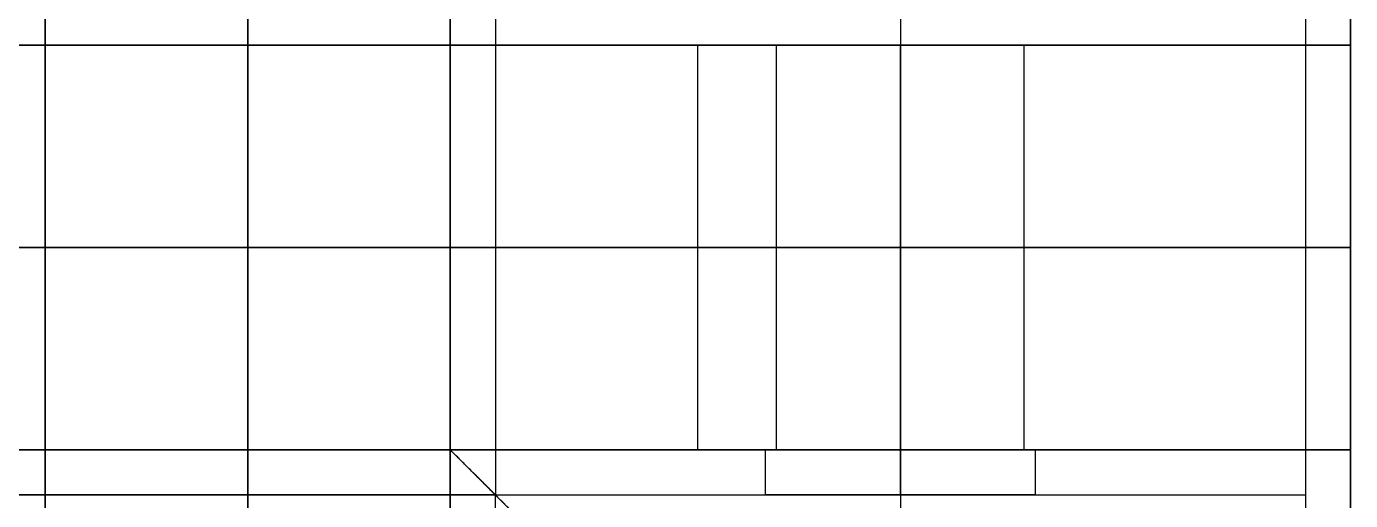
# Model space of a CAD drawing. Header units: millimetres. Extents: x -6529 to 809, y -8611 to 207.
# Drawn here: x 750.2 to 809, y -4973.5 to -4952.4 of the extents above; entities that cross this region are included whole.
import ezdxf

# ---------------------------------------------------------------- set-up
doc = ezdxf.new("R2010")
doc.units = ezdxf.units.MM
doc.header["$MEASUREMENT"] = 0
doc.layers.add('platen', color=7, linetype='Continuous', true_color=0x007f00)
doc.layers.add('staal', color=5, linetype='Continuous', true_color=0x0000ff)

# ---------------------------------------------------------------- blocks, each defined once
blk = doc.blocks.new('top plaat')
at = {"layer": 'platen'}
for points in [[(1316, -1236), (1316, -927), (1316, -618), (1316, -309), (1316, 0)], [(1316, -1236, 18), (1316, -927, 18), (1316, -618, 18), (1316, -309, 18), (1316, 0, 18)], [(1316, -1236, 9), (1316, -927, 9), (1316, -618, 9), (1316, -309, 9), (1316, 0, 9)]]:
    blk.add_open_spline(points, degree=2, knots=[7292.2246, 7292.2246, 7292.2246, 7911.517745, 7911.517745, 8530.810891, 8530.810891, 8530.810891], dxfattribs=at)
for points in [[(1276, -1276), (1276, -1256), (1276, -1236)], [(1276, -1236), (1276, -1236, 9), (1276, -1236, 18)], [(1276, -1276, 18), (1276, -1256, 18), (1276, -1236, 18)], [(1276, -1236), (1296, -1236), (1316, -1236)], [(1276, -1236, 18), (1296, -1236, 18), (1316, -1236, 18)], [(1276, -1276, 9), (1276, -1256, 9), (1276, -1236, 9)], [(1276, -1236, 9), (1296, -1236, 9), (1316, -1236, 9)], [(1296, -1236), (1296, -1236, 9), (1296, -1236, 18)], [(1316, -1236), (1316, -1236, 9), (1316, -1236, 18)]]:
    blk.add_open_spline(points, degree=2, dxfattribs=at)
blk = doc.blocks.new('plaat base')
at = {"layer": 'platen'}
for p, q in [((20, -32), (20, -32, 18)), ((14.5, -37.5), (14.5, -37.5, 18)), ((25.5, -37.5), (25.5, -37.5, 18)), ((20, -43), (20, -43, 18)), ((20, -107), (20, -107, 18)), ((14.5, -112.5), (14.5, -112.5, 18)), ((25.5, -112.5), (25.5, -112.5, 18)), ((20, -118), (20, -118, 18)), ((20, -182), (20, -182, 18)), ((14.5, -187.5), (14.5, -187.5, 18)), ((25.5, -187.5), (25.5, -187.5, 18)), ((20, -193), (20, -193, 18)), ((20, -257), (20, -257, 18)), ((14.5, -262.5), (14.5, -262.5, 18)), ((25.5, -262.5), (25.5, -262.5, 18)), ((20, -268), (20, -268, 18)), ((58, -600), (1258, -600)), ((58, -600, 18), (1258, -600, 18)), ((20, -632), (20, -632, 18)), ((14.5, -637.5), (14.5, -637.5, 18)), ((25.5, -637.5), (25.5, -637.5, 18)), ((20, -643), (20, -643, 18)), ((20, -707), (20, -707, 18)), ((14.5, -712.5), (14.5, -712.5, 18)), ((25.5, -712.5), (25.5, -712.5, 18)), ((20, -718), (20, -718, 18)), ((20, -782), (20, -782, 18)), ((14.5, -787.5), (14.5, -787.5, 18)), ((25.5, -787.5), (25.5, -787.5, 18)), ((20, -793), (20, -793, 18)), ((20, -857), (20, -857, 18)), ((14.5, -862.5), (14.5, -862.5, 18)), ((25.5, -862.5), (25.5, -862.5, 18)), ((20, -868), (20, -868, 18))]:
    blk.add_line(p, q, dxfattribs=at)
for points in [[(1258, 58), (1108, 58), (958, 58)], [(1258, 58, 18), (1108, 58, 18), (958, 58, 18)], [(1258, 58, 9), (1108, 58, 9), (958, 58, 9)], [(1258, -300), (1258, -121), (1258, 58)], [(1258, 58), (1258, 58, 9), (1258, 58, 18)], [(1258, -300, 18), (1258, -121, 18), (1258, 58, 18)], [(1258, -300, 9), (1258, -121, 9), (1258, 58, 9)], [(358, 0), (179, 0), (0, 0)], [(0, 0), (0, 0, 9), (0, 0, 18)], [(358, 0, 18), (179, 0, 18), (0, 0, 18)], [(0, 0), (0, -150), (0, -300)], [(0, 0, 18), (0, -150, 18), (0, -300, 18)], [(358, 0, 9), (179, 0, 9), (0, 0, 9)], [(0, 0, 9), (0, -150, 9), (0, -300, 9)], [(1258, -121), (1258, -121, 9), (1258, -121, 18)], [(0, -150), (0, -150, 9), (0, -150, 18)], [(0, -300), (0, -300, 9), (0, -300, 18)], [(0, -300), (29, -300), (58, -300)], [(0, -300, 18), (29, -300, 18), (58, -300, 18)], [(0, -300, 9), (29, -300, 9), (58, -300, 9)], [(29, -300), (29, -300, 9), (29, -300, 18)], [(58, -300), (58, -300, 9), (58, -300, 18)], [(58, -300), (58, -450), (58, -600)], [(58, -300, 18), (58, -450, 18), (58, -600, 18)], [(58, -300, 9), (58, -450, 9), (58, -600, 9)], [(1316, -300), (1287, -300), (1258, -300)], [(1258, -300), (1258, -300, 9), (1258, -300, 18)], [(1316, -300, 18), (1287, -300, 18), (1258, -300, 18)], [(1316, -300, 9), (1287, -300, 9), (1258, -300, 9)], [(58, -450), (58, -450, 9), (58, -450, 18)], [(58, -600), (29, -600), (0, -600)], [(0, -600), (0, -600, 9), (0, -600, 18)], [(58, -600, 18), (29, -600, 18), (0, -600, 18)], [(0, -600), (0, -750), (0, -900)], [(0, -600, 18), (0, -750, 18), (0, -900, 18)], [(58, -600, 9), (29, -600, 9), (0, -600, 9)], [(0, -600, 9), (0, -750, 9), (0, -900, 9)], [(29, -600), (29, -600, 9), (29, -600, 18)], [(58, -600), (58, -600, 9), (58, -600, 18)], [(1258, -900), (1258, -750), (1258, -600)], [(1258, -600), (1258, -600, 9), (1258, -600, 18)], [(1258, -900, 18), (1258, -750, 18), (1258, -600, 18)], [(1258, -600), (1287, -600), (1316, -600)], [(1258, -600, 18), (1287, -600, 18), (1316, -600, 18)], [(1258, -900, 9), (1258, -750, 9), (1258, -600, 9)], [(1258, -600, 9), (1287, -600, 9), (1316, -600, 9)], [(0, -750), (0, -750, 9), (0, -750, 18)], [(1258, -750), (1258, -750, 9), (1258, -750, 18)], [(0, -900), (0, -900, 9), (0, -900, 18)], [(0, -900), (29, -900), (58, -900)], [(0, -900, 18), (29, -900, 18), (58, -900, 18)], [(0, -900, 9), (29, -900, 9), (58, -900, 9)], [(29, -900), (29, -900, 9), (29, -900, 18)], [(58, -900), (58, -900, 9), (58, -900, 18)], [(58, -900), (58, -1079), (58, -1258)], [(58, -900, 18), (58, -1079, 18), (58, -1258, 18)], [(58, -900, 9), (58, -1079, 9), (58, -1258, 9)], [(1316, -900), (1287, -900), (1258, -900)], [(1258, -900), (1258, -900, 9), (1258, -900, 18)], [(1316, -900, 18), (1287, -900, 18), (1258, -900, 18)], [(1316, -900, 9), (1287, -900, 9), (1258, -900, 9)], [(1316, -1200), (1316, -1050), (1316, -900)], [(1316, -1200, 18), (1316, -1050, 18), (1316, -900, 18)], [(1316, -1200, 9), (1316, -1050, 9), (1316, -900, 9)], [(58, -1079), (58, -1079, 9), (58, -1079, 18)], [(958, -1200), (1137, -1200), (1316, -1200)], [(958, -1200, 18), (1137, -1200, 18), (1316, -1200, 18)], [(958, -1200, 9), (1137, -1200, 9), (1316, -1200, 9)], [(1316, -1200), (1316, -1200, 9), (1316, -1200, 18)], [(58, -1258), (58, -1258, 9), (58, -1258, 18)], [(58, -1258), (208, -1258), (358, -1258)], [(58, -1258, 18), (208, -1258, 18), (358, -1258, 18)], [(58, -1258, 9), (208, -1258, 9), (358, -1258, 9)]]:
    blk.add_open_spline(points, degree=2, dxfattribs=at)
for points in [[(25.5, -37.5), (25.5, -43), (20, -43), (14.5, -43), (14.5, -37.5), (14.5, -32), (20, -32), (25.5, -32), (25.5, -37.5)], [(25.5, -37.5, 18), (25.5, -43, 18), (20, -43, 18), (14.5, -43, 18), (14.5, -37.5, 18), (14.5, -32, 18), (20, -32, 18), (25.5, -32, 18), (25.5, -37.5, 18)], [(25.5, -112.5), (25.5, -118), (20, -118), (14.5, -118), (14.5, -112.5), (14.5, -107), (20, -107), (25.5, -107), (25.5, -112.5)], [(25.5, -112.5, 18), (25.5, -118, 18), (20, -118, 18), (14.5, -118, 18), (14.5, -112.5, 18), (14.5, -107, 18), (20, -107, 18), (25.5, -107, 18), (25.5, -112.5, 18)], [(25.5, -187.5), (25.5, -193), (20, -193), (14.5, -193), (14.5, -187.5), (14.5, -182), (20, -182), (25.5, -182), (25.5, -187.5)], [(25.5, -187.5, 18), (25.5, -193, 18), (20, -193, 18), (14.5, -193, 18), (14.5, -187.5, 18), (14.5, -182, 18), (20, -182, 18), (25.5, -182, 18), (25.5, -187.5, 18)], [(25.5, -262.5), (25.5, -268), (20, -268), (14.5, -268), (14.5, -262.5), (14.5, -257), (20, -257), (25.5, -257), (25.5, -262.5)], [(25.5, -262.5, 18), (25.5, -268, 18), (20, -268, 18), (14.5, -268, 18), (14.5, -262.5, 18), (14.5, -257, 18), (20, -257, 18), (25.5, -257, 18), (25.5, -262.5, 18)], [(25.5, -637.5), (25.5, -643), (20, -643), (14.5, -643), (14.5, -637.5), (14.5, -632), (20, -632), (25.5, -632), (25.5, -637.5)], [(25.5, -637.5, 18), (25.5, -643, 18), (20, -643, 18), (14.5, -643, 18), (14.5, -637.5, 18), (14.5, -632, 18), (20, -632, 18), (25.5, -632, 18), (25.5, -637.5, 18)], [(25.5, -712.5), (25.5, -718), (20, -718), (14.5, -718), (14.5, -712.5), (14.5, -707), (20, -707), (25.5, -707), (25.5, -712.5)], [(25.5, -712.5, 18), (25.5, -718, 18), (20, -718, 18), (14.5, -718, 18), (14.5, -712.5, 18), (14.5, -707, 18), (20, -707, 18), (25.5, -707, 18), (25.5, -712.5, 18)], [(25.5, -787.5), (25.5, -793), (20, -793), (14.5, -793), (14.5, -787.5), (14.5, -782), (20, -782), (25.5, -782), (25.5, -787.5)], [(25.5, -787.5, 18), (25.5, -793, 18), (20, -793, 18), (14.5, -793, 18), (14.5, -787.5, 18), (14.5, -782, 18), (20, -782, 18), (25.5, -782, 18), (25.5, -787.5, 18)], [(25.5, -862.5), (25.5, -868), (20, -868), (14.5, -868), (14.5, -862.5), (14.5, -857), (20, -857), (25.5, -857), (25.5, -862.5)], [(25.5, -862.5, 18), (25.5, -868, 18), (20, -868, 18), (14.5, -868, 18), (14.5, -862.5, 18), (14.5, -857, 18), (20, -857, 18), (25.5, -857, 18), (25.5, -862.5, 18)]]:
    blk.add_rational_spline(points, [1, 0.707106781187, 1, 0.707106781187, 1, 0.707106781187, 1, 0.707106781187, 1], degree=2, knots=[-31.415927, -31.415927, -31.415927, -23.561945, -23.561945, -15.707963, -15.707963, -7.853982, -7.853982, 0, 0, 0], dxfattribs=at)

msp = doc.modelspace()

# ---------------------------------------------------------------- linework, layer by layer
at = {"layer": 'staal'}
for p, q in [((809.026, -5011.207), (769.026, -4971.207)), ((769.026, -4971.207, 25), (771.026, -4973.207, 25)), ((809.026, -5011.207, 1276), (769.026, -4971.207, 1276)), ((769.026, -4971.207, 1301), (771.026, -4973.207, 1301)), ((809.026, -5011.207, 1276), (769.026, -4971.207, 1276)), ((769.026, -4971.207, 1301), (771.026, -4973.207, 1301)), ((783.026, -4973.207, 695.5), (783.026, -4971.207, 695.5)), ((783.026, -4973.207, 770.5), (783.026, -4971.207, 770.5)), ((783.026, -4973.207, 920.5), (783.026, -4971.207, 920.5)), ((783.026, -4973.207, 845.5), (783.026, -4971.207, 845.5)), ((783.026, -4973.207, 1070.5), (783.026, -4971.207, 1070.5)), ((783.026, -4973.207, 995.5), (783.026, -4971.207, 995.5)), ((783.026, -4973.207, 1220.5), (783.026, -4971.207, 1220.5)), ((783.026, -4973.207, 1145.5), (783.026, -4971.207, 1145.5)), ((783.026, -4973.207, 545.5), (783.026, -4971.207, 545.5)), ((783.026, -4973.207, 620.5), (783.026, -4971.207, 620.5)), ((783.026, -4973.207, 395.5), (783.026, -4971.207, 395.5)), ((783.026, -4973.207, 470.5), (783.026, -4971.207, 470.5)), ((783.026, -4973.207, 245.5), (783.026, -4971.207, 245.5)), ((783.026, -4973.207, 320.5), (783.026, -4971.207, 320.5)), ((783.026, -4973.207, 170.5), (783.026, -4971.207, 170.5)), ((783.026, -4973.207, 95.5), (783.026, -4971.207, 95.5)), ((789.026, -4973.207, 40), (789.026, -4971.207, 40)), ((789.026, -4973.207, 1276), (789.026, -4971.207, 1276)), ((789.026, -4973.207, 701.5), (789.026, -4971.207, 701.5)), ((789.026, -4973.207, 689.5), (789.026, -4971.207, 689.5)), ((789.026, -4973.207, 776.5), (789.026, -4971.207, 776.5)), ((789.026, -4973.207, 764.5), (789.026, -4971.207, 764.5)), ((789.026, -4973.207, 926.5), (789.026, -4971.207, 926.5)), ((789.026, -4973.207, 914.5), (789.026, -4971.207, 914.5)), ((789.026, -4973.207, 851.5), (789.026, -4971.207, 851.5)), ((789.026, -4973.207, 839.5), (789.026, -4971.207, 839.5)), ((789.026, -4973.207, 1076.5), (789.026, -4971.207, 1076.5)), ((789.026, -4973.207, 1064.5), (789.026, -4971.207, 1064.5)), ((789.026, -4973.207, 1001.5), (789.026, -4971.207, 1001.5)), ((789.026, -4973.207, 989.5), (789.026, -4971.207, 989.5)), ((789.026, -4973.207, 1226.5), (789.026, -4971.207, 1226.5)), ((789.026, -4973.207, 1214.5), (789.026, -4971.207, 1214.5)), ((789.026, -4973.207, 1151.5), (789.026, -4971.207, 1151.5)), ((789.026, -4973.207, 1139.5), (789.026, -4971.207, 1139.5)), ((789.026, -4973.207, 551.5), (789.026, -4971.207, 551.5)), ((789.026, -4973.207, 539.5), (789.026, -4971.207, 539.5)), ((789.026, -4973.207, 626.5), (789.026, -4971.207, 626.5)), ((789.026, -4973.207, 614.5), (789.026, -4971.207, 614.5)), ((789.026, -4973.207, 401.5), (789.026, -4971.207, 401.5)), ((789.026, -4973.207, 389.5), (789.026, -4971.207, 389.5)), ((789.026, -4973.207, 476.5), (789.026, -4971.207, 476.5)), ((789.026, -4973.207, 464.5), (789.026, -4971.207, 464.5)), ((789.026, -4973.207, 251.5), (789.026, -4971.207, 251.5)), ((789.026, -4973.207, 239.5), (789.026, -4971.207, 239.5)), ((789.026, -4973.207, 326.5), (789.026, -4971.207, 326.5)), ((789.026, -4973.207, 314.5), (789.026, -4971.207, 314.5)), ((789.026, -4973.207, 176.5), (789.026, -4971.207, 176.5)), ((789.026, -4973.207, 164.5), (789.026, -4971.207, 164.5)), ((789.026, -4973.207, 101.5), (789.026, -4971.207, 101.5)), ((789.026, -4973.207, 89.5), (789.026, -4971.207, 89.5)), ((795.026, -4973.207, 695.5), (795.026, -4971.207, 695.5)), ((795.026, -4973.207, 770.5), (795.026, -4971.207, 770.5)), ((795.026, -4973.207, 920.5), (795.026, -4971.207, 920.5)), ((795.026, -4973.207, 845.5), (795.026, -4971.207, 845.5)), ((795.026, -4973.207, 1070.5), (795.026, -4971.207, 1070.5)), ((795.026, -4973.207, 995.5), (795.026, -4971.207, 995.5)), ((795.026, -4973.207, 1220.5), (795.026, -4971.207, 1220.5)), ((795.026, -4973.207, 1145.5), (795.026, -4971.207, 1145.5)), ((795.026, -4973.207, 545.5), (795.026, -4971.207, 545.5)), ((795.026, -4973.207, 620.5), (795.026, -4971.207, 620.5)), ((795.026, -4973.207, 395.5), (795.026, -4971.207, 395.5)), ((795.026, -4973.207, 470.5), (795.026, -4971.207, 470.5)), ((795.026, -4973.207, 245.5), (795.026, -4971.207, 245.5)), ((795.026, -4973.207, 320.5), (795.026, -4971.207, 320.5)), ((795.026, -4973.207, 170.5), (795.026, -4971.207, 170.5)), ((795.026, -4973.207, 95.5), (795.026, -4971.207, 95.5))]:
    msp.add_line(p, q, dxfattribs=at)
for points in [[(-506.974, -3695.207), (809.026, -3695.207), (809.026, -5011.207), (-506.974, -5011.207)], [(-466.974, -3735.207), (769.026, -3735.207), (769.026, -4971.207), (-466.974, -4971.207)]]:
    msp.add_lwpolyline(points, close=True, dxfattribs=at)
for points in [[(809.026, -3695.207), (809.026, -4353.207), (809.026, -5011.207)], [(809.026, -3695.207, 40), (809.026, -4353.207, 40), (809.026, -5011.207, 40)], [(809.026, -3695.207, 1276), (809.026, -4353.207, 1276), (809.026, -5011.207, 1276)], [(809.026, -3695.207, 1316), (809.026, -4353.207, 1316), (809.026, -5011.207, 1316)], [(807.026, -3697.207, 38), (807.026, -4353.207, 38), (807.026, -5009.207, 38)], [(807.026, -3697.207, 2), (807.026, -4353.207, 2), (807.026, -5009.207, 2)], [(807.026, -3697.207, 1314), (807.026, -4353.207, 1314), (807.026, -5009.207, 1314)], [(807.026, -3697.207, 1278), (807.026, -4353.207, 1278), (807.026, -5009.207, 1278)], [(771.026, -3733.207, 38), (771.026, -4353.207, 38), (771.026, -4973.207, 38)], [(771.026, -3733.207, 2), (771.026, -4353.207, 2), (771.026, -4973.207, 2)], [(771.026, -3733.207, 1314), (771.026, -4353.207, 1314), (771.026, -4973.207, 1314)], [(771.026, -3733.207, 1278), (771.026, -4353.207, 1278), (771.026, -4973.207, 1278)], [(769.026, -3735.207), (769.026, -4353.207), (769.026, -4971.207)], [(769.026, -3735.207, 40), (769.026, -4353.207, 40), (769.026, -4971.207, 40)], [(769.026, -3735.207, 1276), (769.026, -4353.207, 1276), (769.026, -4971.207, 1276)], [(769.026, -3735.207, 1316), (769.026, -4353.207, 1316), (769.026, -4971.207, 1316)], [(789.026, -4920.707, 40), (789.026, -4955.957, 40), (789.026, -4991.207, 40)], [(789.026, -4920.707, 38), (789.026, -4955.957, 38), (789.026, -4991.207, 38)], [(789.026, -4920.707, 2), (789.026, -4955.957, 2), (789.026, -4991.207, 2)], [(789.026, -4920.707), (789.026, -4955.957), (789.026, -4991.207)], [(769.026, -4921.707, 20), (769.026, -4946.457, 20), (769.026, -4971.207, 20)], [(769.026, -4921.707, 1296), (769.026, -4946.457, 1296), (769.026, -4971.207, 1296)], [(771.026, -4921.707, 20), (771.026, -4947.457, 20), (771.026, -4973.207, 20)], [(771.026, -4921.707, 1296), (771.026, -4947.457, 1296), (771.026, -4973.207, 1296)], [(789.026, -4921.707, 1316), (789.026, -4956.457, 1316), (789.026, -4991.207, 1316)], [(789.026, -4921.707, 1314), (789.026, -4956.457, 1314), (789.026, -4991.207, 1314)], [(789.026, -4921.707, 1278), (789.026, -4956.457, 1278), (789.026, -4991.207, 1278)], [(789.026, -4921.707, 1276), (789.026, -4956.457, 1276), (789.026, -4991.207, 1276)], [(807.026, -4921.707, 20), (807.026, -4965.457, 20), (807.026, -5009.207, 20)], [(807.026, -4921.707, 1296), (807.026, -4965.457, 1296), (807.026, -5009.207, 1296)], [(809.026, -4921.707, 20), (809.026, -4966.457, 20), (809.026, -5011.207, 20)], [(809.026, -4921.707, 1296), (809.026, -4966.457, 1296), (809.026, -5011.207, 1296)], [(769.026, -4971.207), (151.026, -4971.207), (-466.974, -4971.207)], [(769.026, -4971.207, 40), (151.026, -4971.207, 40), (-466.974, -4971.207, 40)], [(-466.974, -4971.207, 1276), (151.026, -4971.207, 1276), (769.026, -4971.207, 1276)], [(-466.974, -4971.207, 1316), (151.026, -4971.207, 1316), (769.026, -4971.207, 1316)], [(769.026, -4971.207, 20), (744.276, -4971.207, 20), (719.526, -4971.207, 20)], [(719.526, -4971.207, 1296), (744.276, -4971.207, 1296), (769.026, -4971.207, 1296)], [(809.026, -5011.207), (789.026, -4991.207), (769.026, -4971.207)], [(769.026, -4971.207), (769.026, -4971.207, 20), (769.026, -4971.207, 40)], [(769.026, -4971.207, 40), (789.026, -4991.207, 40), (809.026, -5011.207, 40)], [(771.026, -4973.207, 25), (770.026, -4972.207, 25), (769.026, -4971.207, 25)], [(769.026, -4971.207), (769.026, -4971.207, 20), (769.026, -4971.207, 40)], [(809.026, -5011.207, 40), (789.026, -4991.207, 40), (769.026, -4971.207, 40)], [(809.026, -4971.207, 40), (789.026, -4971.207, 40), (769.026, -4971.207, 40)], [(769.026, -4971.207, 40), (769.026, -4971.207, 658), (769.026, -4971.207, 1276)], [(809.026, -4971.207, 1276), (789.026, -4971.207, 1276), (769.026, -4971.207, 1276)], [(769.026, -4971.207, 40), (769.026, -4991.207, 40), (769.026, -5011.207, 40)], [(769.026, -4971.207, 1276), (769.026, -4991.207, 1276), (769.026, -5011.207, 1276)], [(809.026, -4971.207, 658), (789.026, -4971.207, 658), (769.026, -4971.207, 658)], [(769.026, -4971.207, 658), (769.026, -4991.207, 658), (769.026, -5011.207, 658)], [(769.026, -4971.207, 1276), (769.026, -4971.207, 1296), (769.026, -4971.207, 1316)], [(809.026, -5011.207, 1316), (789.026, -4991.207, 1316), (769.026, -4971.207, 1316)], [(769.026, -4971.207, 1276), (769.026, -4971.207, 1296), (769.026, -4971.207, 1316)], [(809.026, -5011.207, 1316), (789.026, -4991.207, 1316), (769.026, -4971.207, 1316)], [(789.026, -4971.207, 40), (789.026, -4971.207, 64.75), (789.026, -4971.207, 89.5)], [(789.026, -4971.207, 101.5), (789.026, -4971.207, 133), (789.026, -4971.207, 164.5)], [(789.026, -4971.207, 176.5), (789.026, -4971.207, 208), (789.026, -4971.207, 239.5)], [(789.026, -4971.207, 251.5), (789.026, -4971.207, 283), (789.026, -4971.207, 314.5)], [(789.026, -4971.207, 326.5), (789.026, -4971.207, 358), (789.026, -4971.207, 389.5)], [(789.026, -4971.207, 401.5), (789.026, -4971.207, 433), (789.026, -4971.207, 464.5)], [(789.026, -4971.207, 476.5), (789.026, -4971.207, 508), (789.026, -4971.207, 539.5)], [(789.026, -4971.207, 551.5), (789.026, -4971.207, 583), (789.026, -4971.207, 614.5)], [(789.026, -4971.207, 626.5), (789.026, -4971.207, 658), (789.026, -4971.207, 689.5)], [(789.026, -4971.207, 701.5), (789.026, -4971.207, 733), (789.026, -4971.207, 764.5)], [(789.026, -4971.207, 776.5), (789.026, -4971.207, 808), (789.026, -4971.207, 839.5)], [(789.026, -4971.207, 851.5), (789.026, -4971.207, 883), (789.026, -4971.207, 914.5)], [(789.026, -4971.207, 926.5), (789.026, -4971.207, 958), (789.026, -4971.207, 989.5)], [(789.026, -4971.207, 1001.5), (789.026, -4971.207, 1033), (789.026, -4971.207, 1064.5)], [(789.026, -4971.207, 1076.5), (789.026, -4971.207, 1108), (789.026, -4971.207, 1139.5)], [(789.026, -4971.207, 1151.5), (789.026, -4971.207, 1183), (789.026, -4971.207, 1214.5)], [(789.026, -4971.207, 1226.5), (789.026, -4971.207, 1251.25), (789.026, -4971.207, 1276)], [(809.026, -5011.207, 40), (809.026, -4991.207, 40), (809.026, -4971.207, 40)], [(809.026, -4971.207, 40), (809.026, -4971.207, 658), (809.026, -4971.207, 1276)], [(809.026, -5011.207, 1276), (809.026, -4991.207, 1276), (809.026, -4971.207, 1276)], [(809.026, -5011.207, 658), (809.026, -4991.207, 658), (809.026, -4971.207, 658)], [(771.026, -4973.207, 38), (151.026, -4973.207, 38), (-468.974, -4973.207, 38)], [(771.026, -4973.207, 2), (151.026, -4973.207, 2), (-468.974, -4973.207, 2)], [(-468.974, -4973.207, 1314), (151.026, -4973.207, 1314), (771.026, -4973.207, 1314)], [(-468.974, -4973.207, 1278), (151.026, -4973.207, 1278), (771.026, -4973.207, 1278)], [(771.026, -4973.207, 20), (745.276, -4973.207, 20), (719.526, -4973.207, 20)], [(719.526, -4973.207, 1296), (745.276, -4973.207, 1296), (771.026, -4973.207, 1296)], [(807.026, -5009.207, 38), (789.026, -4991.207, 38), (771.026, -4973.207, 38)], [(771.026, -4973.207, 38), (771.026, -4973.207, 20), (771.026, -4973.207, 2)], [(771.026, -4973.207, 2), (789.026, -4991.207, 2), (807.026, -5009.207, 2)], [(771.026, -4973.207, 38), (789.026, -4991.207, 38), (807.026, -5009.207, 38)], [(771.026, -4973.207, 2), (771.026, -4973.207, 20), (771.026, -4973.207, 38)], [(807.026, -5009.207, 2), (789.026, -4991.207, 2), (771.026, -4973.207, 2)], [(771.026, -5009.207, 40), (771.026, -4991.207, 40), (771.026, -4973.207, 40)], [(771.026, -4973.207, 40), (771.026, -4973.207, 658), (771.026, -4973.207, 1276)], [(771.026, -5009.207, 1276), (771.026, -4991.207, 1276), (771.026, -4973.207, 1276)], [(771.026, -4973.207, 40), (789.026, -4973.207, 40), (807.026, -4973.207, 40)], [(771.026, -4973.207, 1276), (789.026, -4973.207, 1276), (807.026, -4973.207, 1276)], [(771.026, -5009.207, 658), (771.026, -4991.207, 658), (771.026, -4973.207, 658)], [(771.026, -4973.207, 658), (789.026, -4973.207, 658), (807.026, -4973.207, 658)], [(771.026, -4973.207, 1314), (789.026, -4991.207, 1314), (807.026, -5009.207, 1314)], [(771.026, -4973.207, 1278), (771.026, -4973.207, 1296), (771.026, -4973.207, 1314)], [(807.026, -5009.207, 1278), (789.026, -4991.207, 1278), (771.026, -4973.207, 1278)], [(771.026, -4973.207, 1314), (789.026, -4991.207, 1314), (807.026, -5009.207, 1314)], [(771.026, -4973.207, 1278), (771.026, -4973.207, 1296), (771.026, -4973.207, 1314)], [(807.026, -5009.207, 1278), (789.026, -4991.207, 1278), (771.026, -4973.207, 1278)], [(789.026, -4973.207, 40), (789.026, -4973.207, 64.75), (789.026, -4973.207, 89.5)], [(789.026, -4973.207, 101.5), (789.026, -4973.207, 133), (789.026, -4973.207, 164.5)], [(789.026, -4973.207, 176.5), (789.026, -4973.207, 208), (789.026, -4973.207, 239.5)], [(789.026, -4973.207, 251.5), (789.026, -4973.207, 283), (789.026, -4973.207, 314.5)], [(789.026, -4973.207, 326.5), (789.026, -4973.207, 358), (789.026, -4973.207, 389.5)], [(789.026, -4973.207, 401.5), (789.026, -4973.207, 433), (789.026, -4973.207, 464.5)], [(789.026, -4973.207, 476.5), (789.026, -4973.207, 508), (789.026, -4973.207, 539.5)], [(789.026, -4973.207, 551.5), (789.026, -4973.207, 583), (789.026, -4973.207, 614.5)], [(789.026, -4973.207, 626.5), (789.026, -4973.207, 658), (789.026, -4973.207, 689.5)], [(789.026, -4973.207, 701.5), (789.026, -4973.207, 733), (789.026, -4973.207, 764.5)], [(789.026, -4973.207, 776.5), (789.026, -4973.207, 808), (789.026, -4973.207, 839.5)], [(789.026, -4973.207, 851.5), (789.026, -4973.207, 883), (789.026, -4973.207, 914.5)], [(789.026, -4973.207, 926.5), (789.026, -4973.207, 958), (789.026, -4973.207, 989.5)], [(789.026, -4973.207, 1001.5), (789.026, -4973.207, 1033), (789.026, -4973.207, 1064.5)], [(789.026, -4973.207, 1076.5), (789.026, -4973.207, 1108), (789.026, -4973.207, 1139.5)], [(789.026, -4973.207, 1151.5), (789.026, -4973.207, 1183), (789.026, -4973.207, 1214.5)], [(789.026, -4973.207, 1226.5), (789.026, -4973.207, 1251.25), (789.026, -4973.207, 1276)], [(807.026, -4973.207, 40), (807.026, -4973.207, 658), (807.026, -4973.207, 1276)], [(807.026, -4973.207, 40), (807.026, -4991.207, 40), (807.026, -5009.207, 40)], [(807.026, -4973.207, 1276), (807.026, -4991.207, 1276), (807.026, -5009.207, 1276)], [(807.026, -4973.207, 658), (807.026, -4991.207, 658), (807.026, -5009.207, 658)]]:
    msp.add_open_spline(points, degree=2, dxfattribs=at)
for points, weights, knots in [([(783.026, -4971.207, 695.5), (783.026, -4971.207, 689.5), (789.026, -4971.207, 689.5), (795.026, -4971.207, 689.5), (795.026, -4971.207, 695.5), (795.026, -4971.207, 701.5), (789.026, -4971.207, 701.5), (783.026, -4971.207, 701.5), (783.026, -4971.207, 695.5)], [1, 0.707106781187, 1, 0.707106781187, 1, 0.707106781187, 1, 0.707106781187, 1], [-31.415927, -31.415927, -31.415927, -23.561945, -23.561945, -15.707963, -15.707963, -7.853982, -7.853982, 0, 0, 0]), ([(783.026, -4971.207, 770.5), (783.026, -4971.207, 764.5), (789.026, -4971.207, 764.5), (795.026, -4971.207, 764.5), (795.026, -4971.207, 770.5), (795.026, -4971.207, 776.5), (789.026, -4971.207, 776.5), (783.026, -4971.207, 776.5), (783.026, -4971.207, 770.5)], [1, 0.707106781187, 1, 0.707106781187, 1, 0.707106781187, 1, 0.707106781187, 1], [-31.415927, -31.415927, -31.415927, -23.561945, -23.561945, -15.707963, -15.707963, -7.853982, -7.853982, 0, 0, 0]), ([(783.026, -4971.207, 920.5), (783.026, -4971.207, 914.5), (789.026, -4971.207, 914.5), (795.026, -4971.207, 914.5), (795.026, -4971.207, 920.5), (795.026, -4971.207, 926.5), (789.026, -4971.207, 926.5), (783.026, -4971.207, 926.5), (783.026, -4971.207, 920.5)], [1, 0.707106781187, 1, 0.707106781187, 1, 0.707106781187, 1, 0.707106781187, 1], [-31.415927, -31.415927, -31.415927, -23.561945, -23.561945, -15.707963, -15.707963, -7.853982, -7.853982, 0, 0, 0]), ([(783.026, -4971.207, 845.5), (783.026, -4971.207, 839.5), (789.026, -4971.207, 839.5), (795.026, -4971.207, 839.5), (795.026, -4971.207, 845.5), (795.026, -4971.207, 851.5), (789.026, -4971.207, 851.5), (783.026, -4971.207, 851.5), (783.026, -4971.207, 845.5)], [1, 0.707106781187, 1, 0.707106781187, 1, 0.707106781187, 1, 0.707106851018, 0.999999860338], [-31.415927, -31.415927, -31.415927, -23.561944, -23.561944, -15.707962, -15.707962, -7.85398, -7.85398, 0, 0, 0]), ([(783.026, -4971.207, 1070.5), (783.026, -4971.207, 1064.5), (789.026, -4971.207, 1064.5), (795.026, -4971.207, 1064.5), (795.026, -4971.207, 1070.5), (795.026, -4971.207, 1076.5), (789.026, -4971.207, 1076.5), (783.026, -4971.207, 1076.5), (783.026, -4971.207, 1070.5)], [1, 0.707106781187, 1, 0.707106781187, 1, 0.707106781187, 1, 0.707106781187, 1], [-31.415927, -31.415927, -31.415927, -23.561945, -23.561945, -15.707963, -15.707963, -7.853982, -7.853982, 0, 0, 0]), ([(783.026, -4971.207, 995.5), (783.026, -4971.207, 989.5), (789.026, -4971.207, 989.5), (795.026, -4971.207, 989.5), (795.026, -4971.207, 995.5), (795.026, -4971.207, 1001.5), (789.026, -4971.207, 1001.5), (783.026, -4971.207, 1001.5), (783.026, -4971.207, 995.5)], [1, 0.707106781187, 1, 0.707106781187, 1, 0.707106781187, 1, 0.707106851018, 0.999999860338], [-31.415927, -31.415927, -31.415927, -23.561944, -23.561944, -15.707962, -15.707962, -7.85398, -7.85398, 0, 0, 0]), ([(783.026, -4971.207, 1220.5), (783.026, -4971.207, 1214.5), (789.026, -4971.207, 1214.5), (795.026, -4971.207, 1214.5), (795.026, -4971.207, 1220.5), (795.026, -4971.207, 1226.5), (789.026, -4971.207, 1226.5), (783.026, -4971.207, 1226.5), (783.026, -4971.207, 1220.5)], [1, 0.707106781187, 1, 0.707106781187, 1, 0.707106781187, 1, 0.707106781187, 1], [-31.415927, -31.415927, -31.415927, -23.561945, -23.561945, -15.707963, -15.707963, -7.853982, -7.853982, 0, 0, 0]), ([(783.026, -4971.207, 1145.5), (783.026, -4971.207, 1139.5), (789.026, -4971.207, 1139.5), (795.026, -4971.207, 1139.5), (795.026, -4971.207, 1145.5), (795.026, -4971.207, 1151.5), (789.026, -4971.207, 1151.5), (783.026, -4971.207, 1151.5), (783.026, -4971.207, 1145.5)], [1, 0.707106781187, 1, 0.707106781187, 1, 0.707106781187, 1, 0.707106781187, 1], [-31.415927, -31.415927, -31.415927, -23.561945, -23.561945, -15.707963, -15.707963, -7.853982, -7.853982, 0, 0, 0]), ([(783.026, -4971.207, 545.5), (783.026, -4971.207, 539.5), (789.026, -4971.207, 539.5), (795.026, -4971.207, 539.5), (795.026, -4971.207, 545.5), (795.026, -4971.207, 551.5), (789.026, -4971.207, 551.5), (783.026, -4971.207, 551.5), (783.026, -4971.207, 545.5)], [1, 0.707106781187, 1, 0.707106781187, 1, 0.707106781187, 1, 0.707106781187, 1], [-31.415927, -31.415927, -31.415927, -23.561945, -23.561945, -15.707963, -15.707963, -7.853982, -7.853982, 0, 0, 0]), ([(783.026, -4971.207, 620.5), (783.026, -4971.207, 614.5), (789.026, -4971.207, 614.5), (795.026, -4971.207, 614.5), (795.026, -4971.207, 620.5), (795.026, -4971.207, 626.5), (789.026, -4971.207, 626.5), (783.026, -4971.207, 626.5), (783.026, -4971.207, 620.5)], [1, 0.707106781187, 1, 0.707106781187, 1, 0.707106781187, 1, 0.707106781187, 1], [-31.415927, -31.415927, -31.415927, -23.561945, -23.561945, -15.707963, -15.707963, -7.853982, -7.853982, 0, 0, 0]), ([(783.026, -4971.207, 395.5), (783.026, -4971.207, 389.5), (789.026, -4971.207, 389.5), (795.026, -4971.207, 389.5), (795.026, -4971.207, 395.5), (795.026, -4971.207, 401.5), (789.026, -4971.207, 401.5), (783.026, -4971.207, 401.5), (783.026, -4971.207, 395.5)], [1, 0.707106781187, 1, 0.707106781187, 1, 0.707106781187, 1, 0.707106781187, 1], [-31.415927, -31.415927, -31.415927, -23.561945, -23.561945, -15.707963, -15.707963, -7.853982, -7.853982, 0, 0, 0]), ([(783.026, -4971.207, 470.5), (783.026, -4971.207, 464.5), (789.026, -4971.207, 464.5), (795.026, -4971.207, 464.5), (795.026, -4971.207, 470.5), (795.026, -4971.207, 476.5), (789.026, -4971.207, 476.5), (783.026, -4971.207, 476.5), (783.026, -4971.207, 470.5)], [1, 0.707106781187, 1, 0.707106781187, 1, 0.707106781187, 1, 0.707106781187, 1], [-31.415927, -31.415927, -31.415927, -23.561945, -23.561945, -15.707963, -15.707963, -7.853982, -7.853982, 0, 0, 0]), ([(783.026, -4971.207, 245.5), (783.026, -4971.207, 239.5), (789.026, -4971.207, 239.5), (795.026, -4971.207, 239.5), (795.026, -4971.207, 245.5), (795.026, -4971.207, 251.5), (789.026, -4971.207, 251.5), (783.026, -4971.207, 251.5), (783.026, -4971.207, 245.5)], [1, 0.707106781187, 1, 0.707106781187, 1, 0.707106781187, 1, 0.707106781187, 1], [-31.415927, -31.415927, -31.415927, -23.561945, -23.561945, -15.707963, -15.707963, -7.853982, -7.853982, 0, 0, 0]), ([(783.026, -4971.207, 320.5), (783.026, -4971.207, 314.5), (789.026, -4971.207, 314.5), (795.026, -4971.207, 314.5), (795.026, -4971.207, 320.5), (795.026, -4971.207, 326.5), (789.026, -4971.207, 326.5), (783.026, -4971.207, 326.5), (783.026, -4971.207, 320.5)], [1, 0.707106781187, 1, 0.707106781187, 1, 0.707106781187, 1, 0.707106781187, 1], [-31.415927, -31.415927, -31.415927, -23.561945, -23.561945, -15.707963, -15.707963, -7.853982, -7.853982, 0, 0, 0]), ([(783.026, -4971.207, 170.5), (783.026, -4971.207, 164.5), (789.026, -4971.207, 164.5), (795.026, -4971.207, 164.5), (795.026, -4971.207, 170.5), (795.026, -4971.207, 176.5), (789.026, -4971.207, 176.5), (783.026, -4971.207, 176.5), (783.026, -4971.207, 170.5)], [1, 0.707106781187, 1, 0.707106781187, 1, 0.707106781187, 1, 0.707106781187, 1], [-31.415927, -31.415927, -31.415927, -23.561945, -23.561945, -15.707963, -15.707963, -7.853982, -7.853982, 0, 0, 0]), ([(783.026, -4971.207, 95.5), (783.026, -4971.207, 89.5), (789.026, -4971.207, 89.5), (795.026, -4971.207, 89.5), (795.026, -4971.207, 95.5), (795.026, -4971.207, 101.5), (789.026, -4971.207, 101.5), (783.026, -4971.207, 101.5), (783.026, -4971.207, 95.5)], [1, 0.707106781187, 1, 0.707106781187, 1, 0.707106781187, 1, 0.707106781187, 1], [-31.415927, -31.415927, -31.415927, -23.561945, -23.561945, -15.707963, -15.707963, -7.853982, -7.853982, 0, 0, 0]), ([(783.026, -4973.207, 695.5), (783.026, -4973.207, 701.5), (789.026, -4973.207, 701.5), (795.026, -4973.207, 701.5), (795.026, -4973.207, 695.5), (795.026, -4973.207, 689.5), (789.026, -4973.207, 689.5), (783.026, -4973.207, 689.5), (783.026, -4973.207, 695.5)], [1, 0.707106781187, 1, 0.707106781187, 1, 0.707106781187, 1, 0.707106781187, 1], [0, 0, 0, 7.853982, 7.853982, 15.707963, 15.707963, 23.561945, 23.561945, 31.415927, 31.415927, 31.415927]), ([(783.026, -4973.207, 770.5), (783.026, -4973.207, 776.5), (789.026, -4973.207, 776.5), (795.026, -4973.207, 776.5), (795.026, -4973.207, 770.5), (795.026, -4973.207, 764.5), (789.026, -4973.207, 764.5), (783.026, -4973.207, 764.5), (783.026, -4973.207, 770.5)], [0.999999860338, 0.707106851018, 1, 0.707106781187, 1, 0.707106781187, 1, 0.707106851018, 0.999999860338], [0, 0, 0, 7.853981, 7.853981, 15.707963, 15.707963, 23.561946, 23.561946, 31.415927, 31.415927, 31.415927]), ([(783.026, -4973.207, 920.5), (783.026, -4973.207, 926.5), (789.026, -4973.207, 926.5), (795.026, -4973.207, 926.5), (795.026, -4973.207, 920.5), (795.026, -4973.207, 914.5), (789.026, -4973.207, 914.5), (783.026, -4973.207, 914.5), (783.026, -4973.207, 920.5)], [1, 0.707106781187, 1, 0.707106781187, 1, 0.707106781187, 1, 0.707106781187, 1], [0, 0, 0, 7.853982, 7.853982, 15.707963, 15.707963, 23.561945, 23.561945, 31.415927, 31.415927, 31.415927]), ([(783.026, -4973.207, 845.5), (783.026, -4973.207, 851.5), (789.026, -4973.207, 851.5), (795.026, -4973.207, 851.5), (795.026, -4973.207, 845.5), (795.026, -4973.207, 839.5), (789.026, -4973.207, 839.5), (783.026, -4973.207, 839.5), (783.026, -4973.207, 845.5)], [1, 0.707106781187, 1, 0.707106781187, 1, 0.707106781187, 1, 0.707106781187, 1], [0, 0, 0, 7.853982, 7.853982, 15.707963, 15.707963, 23.561945, 23.561945, 31.415927, 31.415927, 31.415927]), ([(783.026, -4973.207, 1070.5), (783.026, -4973.207, 1076.5), (789.026, -4973.207, 1076.5), (795.026, -4973.207, 1076.5), (795.026, -4973.207, 1070.5), (795.026, -4973.207, 1064.5), (789.026, -4973.207, 1064.5), (783.026, -4973.207, 1064.5), (783.026, -4973.207, 1070.5)], [0.999999860338, 0.707106851018, 1, 0.707106781187, 1, 0.707106781187, 1, 0.707106851018, 0.999999860338], [0, 0, 0, 7.853981, 7.853981, 15.707963, 15.707963, 23.561946, 23.561946, 31.415927, 31.415927, 31.415927]), ([(783.026, -4973.207, 995.5), (783.026, -4973.207, 1001.5), (789.026, -4973.207, 1001.5), (795.026, -4973.207, 1001.5), (795.026, -4973.207, 995.5), (795.026, -4973.207, 989.5), (789.026, -4973.207, 989.5), (783.026, -4973.207, 989.5), (783.026, -4973.207, 995.5)], [0.999999860338, 0.707106851018, 1, 0.707106781187, 1, 0.707106781187, 1, 0.707106851018, 0.999999860338], [0, 0, 0, 7.853981, 7.853981, 15.707963, 15.707963, 23.561946, 23.561946, 31.415927, 31.415927, 31.415927]), ([(783.026, -4973.207, 1220.5), (783.026, -4973.207, 1226.5), (789.026, -4973.207, 1226.5), (795.026, -4973.207, 1226.5), (795.026, -4973.207, 1220.5), (795.026, -4973.207, 1214.5), (789.026, -4973.207, 1214.5), (783.026, -4973.207, 1214.5), (783.026, -4973.207, 1220.5)], [0.999999860338, 0.707106851018, 1, 0.707106781187, 1, 0.707106781187, 1, 0.707106851018, 0.999999860338], [0, 0, 0, 7.853981, 7.853981, 15.707963, 15.707963, 23.561946, 23.561946, 31.415927, 31.415927, 31.415927]), ([(783.026, -4973.207, 1145.5), (783.026, -4973.207, 1151.5), (789.026, -4973.207, 1151.5), (795.026, -4973.207, 1151.5), (795.026, -4973.207, 1145.5), (795.026, -4973.207, 1139.5), (789.026, -4973.207, 1139.5), (783.026, -4973.207, 1139.5), (783.026, -4973.207, 1145.5)], [1, 0.707106781187, 1, 0.707106781187, 1, 0.707106781187, 1, 0.707106781187, 1], [0, 0, 0, 7.853982, 7.853982, 15.707963, 15.707963, 23.561945, 23.561945, 31.415927, 31.415927, 31.415927]), ([(783.026, -4973.207, 545.5), (783.026, -4973.207, 551.5), (789.026, -4973.207, 551.5), (795.026, -4973.207, 551.5), (795.026, -4973.207, 545.5), (795.026, -4973.207, 539.5), (789.026, -4973.207, 539.5), (783.026, -4973.207, 539.5), (783.026, -4973.207, 545.5)], [1, 0.707106781187, 1, 0.707106781187, 1, 0.707106781187, 1, 0.707106781187, 1], [0, 0, 0, 7.853982, 7.853982, 15.707963, 15.707963, 23.561945, 23.561945, 31.415927, 31.415927, 31.415927]), ([(783.026, -4973.207, 620.5), (783.026, -4973.207, 626.5), (789.026, -4973.207, 626.5), (795.026, -4973.207, 626.5), (795.026, -4973.207, 620.5), (795.026, -4973.207, 614.5), (789.026, -4973.207, 614.5), (783.026, -4973.207, 614.5), (783.026, -4973.207, 620.5)], [1, 0.707106781187, 1, 0.707106781187, 1, 0.707106781187, 1, 0.707106781187, 1], [0, 0, 0, 7.853982, 7.853982, 15.707963, 15.707963, 23.561945, 23.561945, 31.415927, 31.415927, 31.415927]), ([(783.026, -4973.207, 395.5), (783.026, -4973.207, 401.5), (789.026, -4973.207, 401.5), (795.026, -4973.207, 401.5), (795.026, -4973.207, 395.5), (795.026, -4973.207, 389.5), (789.026, -4973.207, 389.5), (783.026, -4973.207, 389.5), (783.026, -4973.207, 395.5)], [1, 0.707106781187, 1, 0.707106781187, 1, 0.707106781187, 1, 0.707106781187, 1], [0, 0, 0, 7.853982, 7.853982, 15.707963, 15.707963, 23.561945, 23.561945, 31.415927, 31.415927, 31.415927]), ([(783.026, -4973.207, 470.5), (783.026, -4973.207, 476.5), (789.026, -4973.207, 476.5), (795.026, -4973.207, 476.5), (795.026, -4973.207, 470.5), (795.026, -4973.207, 464.5), (789.026, -4973.207, 464.5), (783.026, -4973.207, 464.5), (783.026, -4973.207, 470.5)], [1, 0.707106781187, 1, 0.707106781187, 1, 0.707106781187, 1, 0.707106781187, 1], [0, 0, 0, 7.853982, 7.853982, 15.707963, 15.707963, 23.561945, 23.561945, 31.415927, 31.415927, 31.415927]), ([(783.026, -4973.207, 245.5), (783.026, -4973.207, 251.5), (789.026, -4973.207, 251.5), (795.026, -4973.207, 251.5), (795.026, -4973.207, 245.5), (795.026, -4973.207, 239.5), (789.026, -4973.207, 239.5), (783.026, -4973.207, 239.5), (783.026, -4973.207, 245.5)], [1, 0.707106781187, 1, 0.707106781187, 1, 0.707106781187, 1, 0.707106781187, 1], [0, 0, 0, 7.853982, 7.853982, 15.707963, 15.707963, 23.561945, 23.561945, 31.415927, 31.415927, 31.415927]), ([(783.026, -4973.207, 320.5), (783.026, -4973.207, 326.5), (789.026, -4973.207, 326.5), (795.026, -4973.207, 326.5), (795.026, -4973.207, 320.5), (795.026, -4973.207, 314.5), (789.026, -4973.207, 314.5), (783.026, -4973.207, 314.5), (783.026, -4973.207, 320.5)], [1, 0.707106781187, 1, 0.707106781187, 1, 0.707106781187, 1, 0.707106781187, 1], [0, 0, 0, 7.853982, 7.853982, 15.707963, 15.707963, 23.561945, 23.561945, 31.415927, 31.415927, 31.415927]), ([(783.026, -4973.207, 170.5), (783.026, -4973.207, 176.5), (789.026, -4973.207, 176.5), (795.026, -4973.207, 176.5), (795.026, -4973.207, 170.5), (795.026, -4973.207, 164.5), (789.026, -4973.207, 164.5), (783.026, -4973.207, 164.5), (783.026, -4973.207, 170.5)], [1, 0.707106781187, 1, 0.707106781187, 1, 0.707106781187, 1, 0.707106781187, 1], [0, 0, 0, 7.853982, 7.853982, 15.707963, 15.707963, 23.561945, 23.561945, 31.415927, 31.415927, 31.415927]), ([(783.026, -4973.207, 95.5), (783.026, -4973.207, 101.5), (789.026, -4973.207, 101.5), (795.026, -4973.207, 101.5), (795.026, -4973.207, 95.5), (795.026, -4973.207, 89.5), (789.026, -4973.207, 89.5), (783.026, -4973.207, 89.5), (783.026, -4973.207, 95.5)], [1, 0.707106781187, 1, 0.707106781187, 1, 0.707106781187, 1, 0.707106781187, 1], [0, 0, 0, 7.853982, 7.853982, 15.707963, 15.707963, 23.561945, 23.561945, 31.415927, 31.415927, 31.415927])]:
    msp.add_rational_spline(points, weights, degree=2, knots=knots, dxfattribs=at)

# ---------------------------------------------------------------- block references
at = {"layer": 'platen'}
for name, p in [('top plaat', (-506.974, -3735.207, 1316)), ('plaat base', (-506.974, -3753.207, 40))]:
    msp.add_blockref(name, p, dxfattribs=at)
at = {"layer": 'platen', "extrusion": (-1, 4.54671e-15, 0)}
msp.add_blockref('plaat base', (3695.207, 1258, -769.026), dxfattribs=at)
at = {"layer": 'platen', "extrusion": (4.42354e-17, 1, 0)}
msp.add_blockref('plaat base', (-809.026, 1258, -4971.207), dxfattribs=at)

doc.saveas('drawing.dxf')
